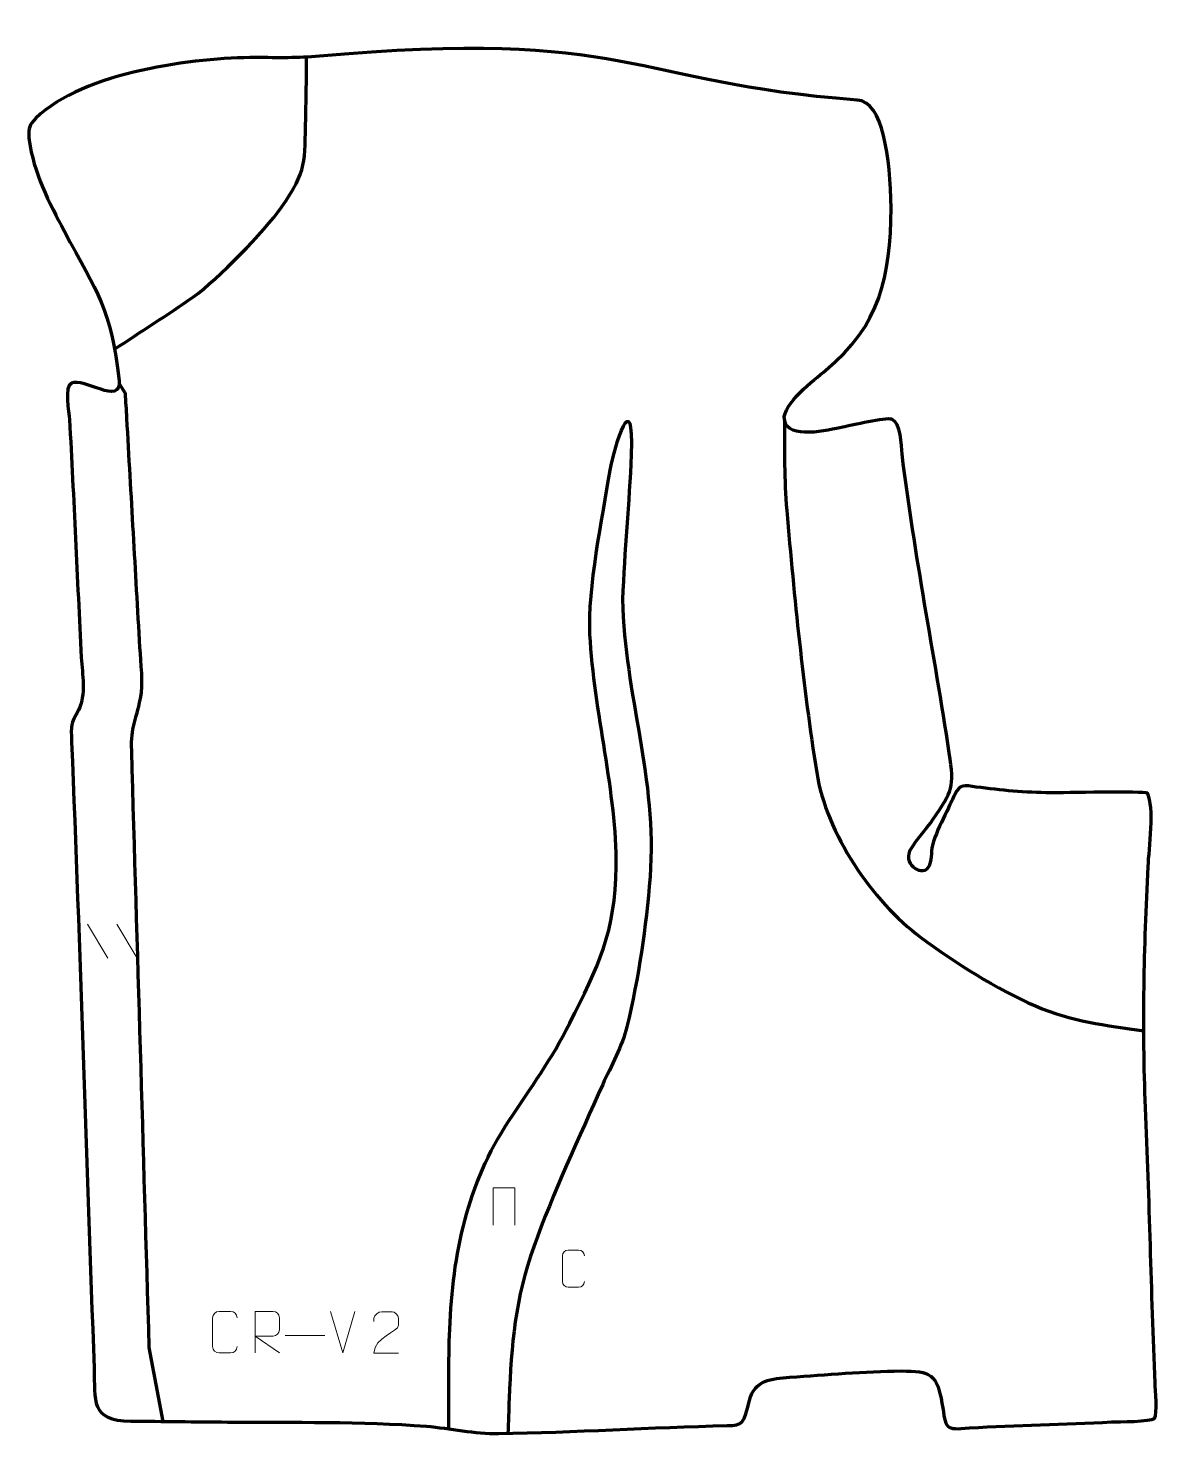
# Model space of a CAD drawing. Header units: millimetres. Extents: x -614 to 66, y 73 to 920.
import ezdxf

# ---------------------------------------------------------------- set-up
doc = ezdxf.new("R2010")
doc.units = ezdxf.units.MM
doc.header["$MEASUREMENT"] = 0
doc.layers.add('layer 2', color=7, linetype='Continuous')
doc.layers.add('layer 3', color=7, linetype='Continuous')

msp = doc.modelspace()

# ---------------------------------------------------------------- linework, layer by layer
at = {"layer": 'layer 2', "color": 140, "lineweight": 158}
for points, knots in [([(-561.9378, 726.6797), (-546.2147, 737.1124), (-529.9015, 747.4459), (-514.4432, 758.1712), (-514.4432, 758.1712), (-499.4807, 769.2051), (-472.1827, 796.948), (-461.3506, 812.2365), (-461.3506, 812.2365), (-445.9985, 834.1007), (-447.5408, 839.7518), (-446.8636, 865.8048), (-446.8636, 865.8048), (-446.5455, 878.0468), (-446.4581, 890.3225), (-446.3107, 902.5697)], [0, 0, 0, 0, 0.2, 0.2, 0.2, 0.2, 0.4, 0.4, 0.4, 0.4, 0.6, 0.6, 0.6, 0.6, 1, 1, 1, 1]), ([(-532.7576, 81.0049), (-532.7576, 81.0049), (-541.0932, 125.4666), (-541.0932, 125.4666), (-541.0932, 125.4666), (-544.6054, 245.2526), (-548.1087, 365.0266), (-551.6676, 484.8117), (-551.6676, 484.8117), (-552.1248, 500.2026), (-549.2028, 502.4783), (-546.3137, 516.3), (-546.3137, 516.3), (-544.5079, 524.9391), (-546.15, 537.9389), (-546.6838, 547.083), (-546.6838, 547.083), (-549.3682, 593.0674), (-551.9273, 639.059), (-554.5548, 685.0467), (-554.5548, 685.0467), (-554.8405, 690.0453), (-555.1262, 695.0439), (-555.4119, 700.0425), (-555.4119, 700.0425), (-555.4119, 700.0425), (-558.7523, 705.4004), (-558.7523, 705.4004)], [0, 0, 0, 0, 0.125, 0.125, 0.125, 0.125, 0.25, 0.25, 0.25, 0.25, 0.375, 0.375, 0.375, 0.375, 0.5, 0.5, 0.5, 0.5, 0.625, 0.625, 0.625, 0.625, 0.75, 0.75, 0.75, 0.75, 1, 1, 1, 1]), ([(-360.7381, 76.4885), (-360.5681, 96.2111), (-360.9614, 116.9734), (-360.1592, 136.562), (-360.1592, 136.562), (-358.2991, 181.9898), (-349.7612, 223.7207), (-324.4779, 262.097), (-324.4779, 262.097), (-311.194, 282.1963), (-298.8475, 298.9599), (-287.8748, 320.7565), (-287.8748, 320.7565), (-270.7225, 354.8286), (-260.3635, 375.6618), (-259.8725, 415.1232), (-259.8725, 415.1232), (-259.3289, 458.8154), (-273.3895, 508.7535), (-275.7087, 554.8959), (-275.7087, 554.8959), (-277.0146, 582.4015), (-268.388, 624.8309), (-263.4821, 653.7556), (-263.4821, 653.7556), (-260.8347, 669.0719), (-249.268, 706.0851), (-250.8591, 663.1822), (-250.8591, 663.1822), (-252.0731, 634.1274), (-255.0294, 604.9501), (-256.0327, 576.0246), (-256.0327, 576.0246), (-254.9854, 518.28), (-235.0167, 468.2358), (-239.5504, 408.9086), (-239.5504, 408.9086), (-241.9032, 378.1204), (-246.3799, 348.6854), (-253.4602, 318.6264), (-253.4602, 318.6264), (-256.1405, 307.2473), (-263.1044, 294.7544), (-267.9973, 283.9551), (-267.9973, 283.9551), (-282.258, 252.164), (-297.8386, 218.7984), (-309.5994, 186.097), (-309.5994, 186.097), (-320.5429, 155.6685), (-323.2065, 126.4739), (-324.3616, 94.7503), (-324.3616, 94.7503), (-324.6161, 87.762), (-324.8718, 80.7738), (-325.1264, 73.7856)], [0, 0, 0, 0, 0.06666667, 0.06666667, 0.06666667, 0.06666667, 0.13333333, 0.13333333, 0.13333333, 0.13333333, 0.2, 0.2, 0.2, 0.2, 0.26666667, 0.26666667, 0.26666667, 0.26666667, 0.33333333, 0.33333333, 0.33333333, 0.33333333, 0.4, 0.4, 0.4, 0.4, 0.46666667, 0.46666667, 0.46666667, 0.46666667, 0.53333333, 0.53333333, 0.53333333, 0.53333333, 0.6, 0.6, 0.6, 0.6, 0.66666667, 0.66666667, 0.66666667, 0.66666667, 0.73333333, 0.73333333, 0.73333333, 0.73333333, 0.8, 0.8, 0.8, 0.8, 0.86666667, 0.86666667, 0.86666667, 0.86666667, 1, 1, 1, 1]), ([(-158.6413, 684.3187), (-158.5779, 665.551), (-158.845, 648.4111), (-157.2268, 629.6165), (-157.2268, 629.6165), (-152.6712, 576.7038), (-147.3745, 524.2016), (-139.1818, 471.6917), (-139.1818, 471.6917), (-133.4412, 435.1148), (-105.8935, 394.4787), (-76.4323, 372.4395), (-76.4323, 372.4395), (-56.0714, 357.2087), (-30.523, 341.1703), (-7.3925, 331.1891), (-7.3925, 331.1891), (14.2865, 321.9817), (34.8092, 319.4584), (57.7876, 316.0984)], [0, 0, 0, 0, 0.16666667, 0.16666667, 0.16666667, 0.16666667, 0.33333333, 0.33333333, 0.33333333, 0.33333333, 0.5, 0.5, 0.5, 0.5, 0.66666667, 0.66666667, 0.66666667, 0.66666667, 1, 1, 1, 1])]:
    msp.add_open_spline(points, degree=3, knots=knots, dxfattribs=at)
at = {"layer": 'layer 2', "color": 250, "lineweight": 9}
for points in [[(-578.3587, 380.4601), (-578.3587, 380.4601), (-565.9944, 359.9158), (-565.9944, 359.9158)], [(-560.6288, 380.4601), (-560.6288, 380.4601), (-548.2645, 359.9158), (-548.2645, 359.9158)], [(-424.581, 122.2319), (-424.581, 122.2319), (-431.9028, 147.1855), (-431.9028, 147.1855)], [(-417.2591, 147.1855), (-417.2591, 147.1855), (-424.5809, 122.2319), (-424.5809, 122.2319)], [(-459.2666, 132.6556), (-459.2666, 132.6556), (-435.2886, 132.6556), (-435.2886, 132.6556)]]:
    msp.add_open_spline(points, degree=3, dxfattribs=at)
for points, knots in [([(-333.9975, 199.2048), (-333.9975, 199.2048), (-333.9975, 221.5551), (-333.9975, 221.5551), (-333.9975, 221.5551), (-333.9975, 221.5551), (-320.8792, 221.5551), (-320.8792, 221.5551), (-320.8792, 221.5551), (-320.8792, 221.5551), (-320.8792, 199.2048), (-320.8792, 199.2048)], [0, 0, 0, 0, 0.25, 0.25, 0.25, 0.25, 0.5, 0.5, 0.5, 0.5, 1, 1, 1, 1]), ([(-279.0375, 165.2084), (-279.1627, 163.1274), (-280.6649, 161.8022), (-282.5886, 161.7925), (-282.5886, 161.7925), (-284.6772, 161.7928), (-286.7658, 161.7928), (-288.8541, 161.7925), (-288.8541, 161.7925), (-290.5783, 161.6981), (-292.3447, 163.386), (-292.3347, 165.1928), (-292.3347, 165.1928), (-292.3343, 170.361), (-292.3343, 175.5287), (-292.3347, 180.6961), (-292.3347, 180.6961), (-292.3309, 182.6112), (-290.7664, 184.1511), (-288.8385, 184.139), (-288.8385, 184.139), (-286.7555, 184.139), (-284.672, 184.139), (-282.5886, 184.139), (-282.5886, 184.139), (-280.8451, 184.1708), (-279.0614, 182.8349), (-279.0375, 180.6515)], [0, 0, 0, 0, 0.125, 0.125, 0.125, 0.125, 0.25, 0.25, 0.25, 0.25, 0.375, 0.375, 0.375, 0.375, 0.5, 0.5, 0.5, 0.5, 0.625, 0.625, 0.625, 0.625, 0.75, 0.75, 0.75, 0.75, 1, 1, 1, 1]), ([(-488.1022, 126.0499), (-488.242, 123.7265), (-489.9192, 122.2469), (-492.0669, 122.2361), (-492.0669, 122.2361), (-494.3988, 122.2365), (-496.7307, 122.2365), (-499.0622, 122.2361), (-499.0622, 122.2361), (-500.9872, 122.1307), (-502.9593, 124.0152), (-502.9481, 126.0325), (-502.9481, 126.0325), (-502.9477, 131.8026), (-502.9477, 137.5723), (-502.9481, 143.3416), (-502.9481, 143.3416), (-502.9439, 145.4797), (-501.1972, 147.1989), (-499.0448, 147.1854), (-499.0448, 147.1854), (-496.7191, 147.1854), (-494.393, 147.1854), (-492.0669, 147.1854), (-492.0669, 147.1854), (-490.1203, 147.2209), (-488.1289, 145.7294), (-488.1022, 143.2918)], [0, 0, 0, 0, 0.125, 0.125, 0.125, 0.125, 0.25, 0.25, 0.25, 0.25, 0.375, 0.375, 0.375, 0.375, 0.5, 0.5, 0.5, 0.5, 0.625, 0.625, 0.625, 0.625, 0.75, 0.75, 0.75, 0.75, 1, 1, 1, 1]), ([(-477.3985, 122.2356), (-477.3985, 122.2356), (-477.3985, 147.1891), (-477.3985, 147.1891), (-477.3985, 147.1891), (-473.8037, 147.1891), (-470.2082, 147.1891), (-466.613, 147.1891), (-466.613, 147.1891), (-464.2877, 147.1514), (-462.7304, 145.6614), (-462.7345, 143.295), (-462.7345, 143.295), (-462.7349, 141.2595), (-462.7349, 138.2001), (-462.7345, 136.1641), (-462.7345, 136.1641), (-462.741, 134.2886), (-464.5533, 132.3468), (-466.5628, 132.3277), (-466.5628, 132.3277), (-466.5628, 132.3277), (-477.3985, 132.3277), (-477.3985, 132.3277), (-477.3985, 132.3277), (-477.3985, 132.3277), (-462.7438, 122.2356), (-462.7438, 122.2356)], [0, 0, 0, 0, 0.125, 0.125, 0.125, 0.125, 0.25, 0.25, 0.25, 0.25, 0.375, 0.375, 0.375, 0.375, 0.5, 0.5, 0.5, 0.5, 0.625, 0.625, 0.625, 0.625, 0.75, 0.75, 0.75, 0.75, 1, 1, 1, 1]), ([(-391.0241, 122.0239), (-395.9385, 122.0242), (-400.8529, 122.0242), (-405.767, 122.0239), (-405.767, 122.0239), (-405.767, 131.9562), (-391.116, 134.5974), (-391.0241, 138.9077), (-391.0241, 138.9077), (-391.0244, 140.3318), (-391.0244, 141.7555), (-391.0241, 143.1788), (-391.0241, 143.1788), (-391.041, 145.2559), (-393.1638, 146.9807), (-394.8348, 146.998), (-394.8348, 146.998), (-396.908, 146.9976), (-398.9809, 146.9976), (-401.0533, 146.998), (-401.0533, 146.998), (-402.8754, 147.0145), (-405.7001, 145.2224), (-405.767, 143.1288), (-405.767, 143.1288), (-405.767, 143.1288), (-405.767, 141.074), (-405.767, 141.074)], [0, 0, 0, 0, 0.125, 0.125, 0.125, 0.125, 0.25, 0.25, 0.25, 0.25, 0.375, 0.375, 0.375, 0.375, 0.5, 0.5, 0.5, 0.5, 0.625, 0.625, 0.625, 0.625, 0.75, 0.75, 0.75, 0.75, 1, 1, 1, 1])]:
    msp.add_open_spline(points, degree=3, knots=knots, dxfattribs=at)
at = {"layer": 'layer 3', "color": 242, "lineweight": 158}
msp.add_open_spline([(-56.0193, 458.5265), (-52.726, 465.0727), (-50.3005, 464.0038), (-43.0966, 463.02), (-43.0966, 463.02), (-28.2721, 461.036), (-13.3908, 459.6601), (1.5649, 459.5267), (1.5649, 459.5267), (8.7295, 459.5245), (57.8745, 460.5221), (59.945, 459.3884), (59.945, 459.3884), (64.4695, 451.1964), (60.9074, 425.7704), (60.3959, 415.1753), (60.3959, 415.1753), (58.0097, 365.745), (56.7232, 319.4171), (58.8637, 269.8768), (58.8637, 269.8768), (61.2393, 214.6409), (62.2435, 159.3319), (64.581, 104.1667), (64.581, 104.1667), (64.7379, 100.462), (66.2736, 85.2393), (64.1421, 82.8421), (64.1421, 82.8421), (62.2958, 80.7657), (42.2166, 80.7982), (38.3409, 80.6394), (38.3409, 80.6394), (10.0112, 79.4789), (-18.8705, 78.6822), (-47.1163, 77.0966), (-47.1163, 77.0966), (-62.3734, 75.7685), (-61.057, 76.1927), (-63.753, 91.9426), (-63.753, 91.9426), (-66.724, 109.2988), (-70.4247, 111.3717), (-88.3322, 111.3517), (-88.3322, 111.3517), (-110.108, 111.1759), (-133.4111, 109.0846), (-155.2815, 107.6377), (-155.2815, 107.6377), (-166.4973, 106.8173), (-176.5044, 106.0783), (-179.6781, 93.6254), (-179.6781, 93.6254), (-183.1326, 79.8838), (-183.3251, 78.6603), (-193.1832, 78.447), (-193.1832, 78.447), (-239.0641, 77.4546), (-284.8651, 74.3615), (-330.6982, 73.6926), (-330.6982, 73.6926), (-345.1094, 73.4823), (-359.7804, 76.828), (-374.2015, 78.1027), (-374.2015, 78.1027), (-413.2391, 81.1435), (-454.5483, 80.2275), (-493.8765, 80.6185), (-493.8765, 80.6185), (-513.3352, 80.8119), (-532.794, 80.9989), (-552.2526, 81.2083), (-552.2526, 81.2083), (-576.763, 81.4738), (-573.6507, 93.2507), (-574.3376, 113.0408), (-574.3376, 113.0408), (-578.6996, 238.6938), (-582.799, 364.4186), (-587.8138, 490.0429), (-587.8138, 490.0429), (-588.2645, 501.3345), (-588.4318, 500.0931), (-583.7511, 509.3151), (-583.7511, 509.3151), (-578.9975, 518.6809), (-581.4531, 530.8181), (-581.9939, 540.9899), (-581.9939, 540.9899), (-584.4971, 588.7726), (-586.4293, 636.6171), (-589.1314, 684.3806), (-589.1314, 684.3806), (-589.4911, 688.5839), (-592.3255, 704.1989), (-587.954, 706.2653), (-587.954, 706.2653), (-580.5651, 709.7578), (-557.903, 692.4548), (-559.1379, 707.5446), (-559.1379, 707.5446), (-564.3433, 751.8638), (-571.9767, 759.5936), (-592.3348, 797.8572), (-592.3348, 797.8572), (-601.2265, 814.5693), (-610.9256, 833.5864), (-613.3683, 852.5227), (-613.3683, 852.5227), (-613.7883, 856.137), (-614.0246, 859.9806), (-611.8524, 863.0626), (-611.8524, 863.0626), (-586.0625, 892.2954), (-517.9955, 901.8629), (-480.5741, 902.2945), (-480.5741, 902.2945), (-464.9739, 902.3037), (-454.0518, 901.7988), (-440.9815, 902.9637), (-440.9815, 902.9637), (-249.4586, 920.0326), (-253.5412, 887.1804), (-114.8166, 876.7347), (-114.8166, 876.7347), (-98.9338, 875.5387), (-95.1957, 842.5303), (-94.2398, 811.6214), (-94.2398, 811.6214), (-94.978, 770.0112), (-100.5181, 741.6136), (-133.9523, 713.8104), (-133.9523, 713.8104), (-140.4793, 708.3827), (-160.0316, 693.5101), (-158.6413, 684.3187), (-158.6413, 684.3187), (-156.7003, 671.486), (-131.9279, 678.192), (-123.4725, 679.7053), (-123.4725, 679.7053), (-117.9912, 680.7482), (-97.9038, 685.7252), (-93.9819, 684.4437), (-93.9819, 684.4437), (-88.1851, 682.5497), (-88.3803, 668.9264), (-87.7146, 663.4075), (-87.7146, 663.4075), (-80.2942, 602.9407), (-68.4598, 543.6979), (-59.3507, 483.5993), (-59.3507, 483.5993), (-56.1997, 462.297), (-57.4033, 461.0069), (-69.147, 443.4799), (-69.147, 443.4799), (-72.504, 438.4696), (-82.6226, 427.5028), (-83.5349, 422.9842), (-83.5349, 422.9842), (-85.3182, 414.151), (-73.1541, 407.8694), (-70.9563, 417.0012), (-70.9563, 417.0012), (-69.5261, 422.9439), (-70.7877, 425.4739), (-68.0003, 432.7174), (-68.0003, 432.7174), (-65.7495, 438.5666), (-62.5523, 444.8107), (-59.8647, 450.5457), (-59.8647, 450.5457), (-58.6155, 453.2316), (-57.3402, 455.8753), (-56.0193, 458.5265)], degree=3, knots=[0, 0, 0, 0, 0.02222222, 0.02222222, 0.02222222, 0.02222222, 0.04444444, 0.04444444, 0.04444444, 0.04444444, 0.06666667, 0.06666667, 0.06666667, 0.06666667, 0.08888889, 0.08888889, 0.08888889, 0.08888889, 0.11111111, 0.11111111, 0.11111111, 0.11111111, 0.13333333, 0.13333333, 0.13333333, 0.13333333, 0.15555556, 0.15555556, 0.15555556, 0.15555556, 0.17777778, 0.17777778, 0.17777778, 0.17777778, 0.2, 0.2, 0.2, 0.2, 0.22222222, 0.22222222, 0.22222222, 0.22222222, 0.24444444, 0.24444444, 0.24444444, 0.24444444, 0.26666667, 0.26666667, 0.26666667, 0.26666667, 0.28888889, 0.28888889, 0.28888889, 0.28888889, 0.31111111, 0.31111111, 0.31111111, 0.31111111, 0.33333333, 0.33333333, 0.33333333, 0.33333333, 0.35555556, 0.35555556, 0.35555556, 0.35555556, 0.37777778, 0.37777778, 0.37777778, 0.37777778, 0.4, 0.4, 0.4, 0.4, 0.42222222, 0.42222222, 0.42222222, 0.42222222, 0.44444444, 0.44444444, 0.44444444, 0.44444444, 0.46666667, 0.46666667, 0.46666667, 0.46666667, 0.48888889, 0.48888889, 0.48888889, 0.48888889, 0.51111111, 0.51111111, 0.51111111, 0.51111111, 0.53333333, 0.53333333, 0.53333333, 0.53333333, 0.55555556, 0.55555556, 0.55555556, 0.55555556, 0.57777778, 0.57777778, 0.57777778, 0.57777778, 0.6, 0.6, 0.6, 0.6, 0.62222222, 0.62222222, 0.62222222, 0.62222222, 0.64444444, 0.64444444, 0.64444444, 0.64444444, 0.66666667, 0.66666667, 0.66666667, 0.66666667, 0.68888889, 0.68888889, 0.68888889, 0.68888889, 0.71111111, 0.71111111, 0.71111111, 0.71111111, 0.73333333, 0.73333333, 0.73333333, 0.73333333, 0.75555556, 0.75555556, 0.75555556, 0.75555556, 0.77777778, 0.77777778, 0.77777778, 0.77777778, 0.8, 0.8, 0.8, 0.8, 0.82222222, 0.82222222, 0.82222222, 0.82222222, 0.84444444, 0.84444444, 0.84444444, 0.84444444, 0.86666667, 0.86666667, 0.86666667, 0.86666667, 0.88888889, 0.88888889, 0.88888889, 0.88888889, 0.91111111, 0.91111111, 0.91111111, 0.91111111, 0.93333333, 0.93333333, 0.93333333, 0.93333333, 0.95555556, 0.95555556, 0.95555556, 0.95555556, 1, 1, 1, 1], dxfattribs=at)

doc.saveas('drawing.dxf')
